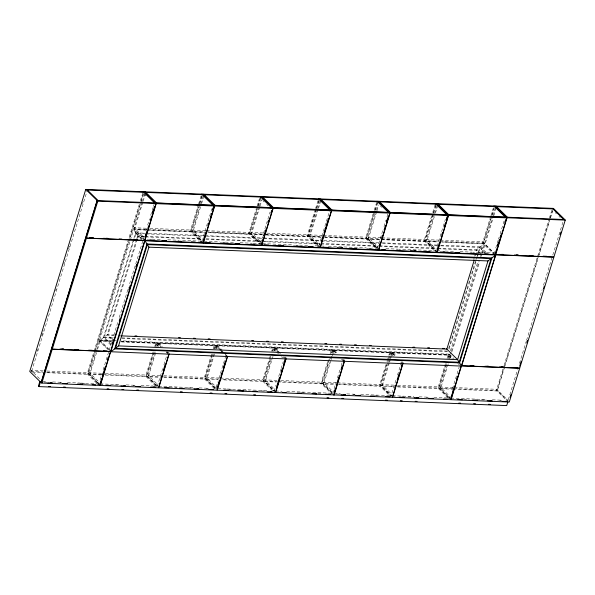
<?xml version="1.0" encoding="UTF-8"?>
<svg xmlns="http://www.w3.org/2000/svg" width="595" height="595" viewBox="0 0 595 595"><rect width="100%" height="100%" fill="white"/><g stroke="black" fill="none" stroke-linecap="round" stroke-linejoin="round"><path stroke-width="0.45" stroke-dasharray="2.98 2.23" d="M37.083 351.08L37.634 349.302M41.732 335.982L43.368 330.649M55.662 290.687L56.213 288.91M63.858 264.046L64.409 262.269M68.507 248.948L70.143 243.623M82.437 203.661L82.98 201.883M31.661 371.183L87.391 190.021M139.342 204.174L87.16 373.786L98.502 384.943L99.053 383.165M140.435 200.619L143.164 191.739M95.118 350.388L87.74 374.367L46.165 372.678M95.393 349.496L129.271 239.376M129.539 238.491L140.74 202.084M141.015 201.192L143.745 192.311M143.402 194.424L88.209 373.831L98.926 384.363L97.052 384.273M96.494 350.381L89.265 373.876L99.982 384.407M96.762 349.51L130.112 241.064M130.379 240.187L133.637 229.603L146.63 230.131M142.012 202.404L133.875 228.852L145.225 240.001M142.287 201.519L144.994 192.706M96.539 352.694L89.845 374.448L103.701 375.014M97.61 349.213L100.287 340.504L111.377 340.957M142.867 202.099L134.463 229.425L148.319 229.99M143.142 201.214L145.582 193.278M110.901 345.152L103.337 337.722L135.608 232.809L144.883 233.188M111.042 343.94L104.11 337.127L136.002 233.448L145.269 233.828M136.5 239.54L107.204 334.754L99.462 340.69L111.525 341.18M136.768 238.662L137.586 236.014L133.637 229.603M137.356 239.235L107.792 335.327L113.348 335.55M137.624 238.35L138.166 236.587L144.652 236.855M100.146 379.61L101.782 374.285M103.151 369.845L108.885 351.191M109.16 350.306L118.174 321.003M119.268 317.447L128.557 287.251M129.65 283.703L143.038 240.187M143.306 239.302L144.399 235.746M146.043 230.421L146.586 228.644M147.679 225.089L149.59 218.878M150.684 215.323L153.146 207.328M153.421 206.443L154.514 202.888M153.116 351.794L145.619 376.166L156.961 387.315M154.722 346.573L156.061 342.222L160.471 346.558M198.373 204.695L190.236 231.143L201.579 242.291M198.641 203.81L201.623 194.111M153.428 353.237L146.199 376.739L104.631 375.051M155.57 346.275L156.641 342.794L121.536 341.366M198.41 207.03L190.817 231.715L149.241 230.027M199.496 203.505L202.211 194.684M154.165 351.838L146.667 376.204L157.385 386.735M155.771 346.617L157.11 342.266L161.528 346.602M199.422 204.732L191.285 231.18L202.003 241.711M199.689 203.854L202.679 194.156M155.221 351.883L147.724 376.248L159.066 387.397M156.827 346.662L158.166 342.311L162.576 346.647M200.47 204.777L192.341 231.224L203.683 242.373M200.746 203.899L203.46 195.078M155.533 353.326L148.304 376.821L160.315 377.312M157.675 346.364L158.746 342.884L215.1 345.167L214.029 348.648M200.515 207.112L192.921 231.797L206.777 232.362M201.601 203.587L204.04 195.651M157.229 386.445L162.852 368.171M163.923 364.69L167.403 353.37L165.514 351.511M201.854 241.406L202.397 239.644M203.475 236.118L211.887 208.793M211.575 354.166L204.078 378.539L215.427 389.688M213.181 348.945L214.52 344.594L220.195 350.172M256.832 207.067L248.695 233.515L260.037 244.664M257.1 206.182L260.082 196.484M211.887 355.617L204.665 379.112L164.012 377.461M256.869 209.403L249.275 234.088L207.7 232.4M257.955 205.877L260.67 197.064M212.623 354.211L205.134 378.584L215.844 389.115M214.23 348.99L215.569 344.639L221.243 350.217M257.88 207.112L249.744 233.56L260.461 244.091M258.156 206.227L260.863 197.414M213.679 354.256L206.182 378.621L216.9 389.152M215.286 349.034L216.625 344.683L222.299 350.254M258.937 207.149L250.8 233.597L261.517 244.129M259.204 206.272L261.101 200.099M214.527 353.958L206.763 379.193L217.852 379.647M216.134 348.737L217.205 345.256L273.566 347.547L272.495 351.028M259.792 206.844L251.38 234.17L262.469 234.623M260.06 205.959L262.499 198.031M216.23 387.077L217.837 381.856M218.908 378.375L225.869 355.743L224.605 354.508M260.58 242.901L261.666 239.376M261.941 238.491L262.484 236.728M263.563 233.203L264.649 229.677M264.924 228.792L267.631 219.979M267.906 219.101L270.078 212.043M270.033 356.546L262.536 380.912L273.254 391.443M271.64 351.325L272.979 346.967L278.653 352.545M315.291 209.44L307.154 235.888L318.496 247.037M315.558 208.555L318.541 198.864M270.889 356.249L263.124 381.484L221.548 379.796M316.146 209.135L307.734 236.46L266.166 234.772M316.414 208.25L319.128 199.437M270.286 359.194L263.592 380.956L274.31 391.488M272.696 351.362L274.035 347.011L279.702 352.59M316.339 209.485L308.203 235.932L318.92 246.464M316.614 208.6L319.597 198.901M271.335 359.239L264.641 381.001L275.991 392.15M273.745 351.407L275.083 347.056L278.869 350.775M317.395 209.529L309.259 235.977L320.601 247.126M317.663 208.644L320.378 199.831M272.993 356.331L265.229 381.573L276.311 382.02M274.6 351.11L275.671 347.629L332.025 349.92L330.954 353.4M318.251 209.217L309.839 236.55L320.928 236.996M318.518 208.339L320.958 200.403M274.154 391.19L276.028 385.099M278.705 376.397L280.847 369.436M281.115 368.565L283.257 361.604M318.771 246.159L329.89 210.013M327.689 361.529L320.995 383.284L332.345 394.433M330.099 353.698L331.437 349.347L335.223 353.058M373.206 213.575L365.613 238.26L376.962 249.409M374.292 210.05L377.007 201.236M329.347 358.621L321.583 383.857L280.007 382.169M374.605 211.508L366.2 238.833L324.625 237.145M374.872 210.623L377.587 201.809M329.28 359.834L322.051 383.329L332.136 393.243M331.422 352.865L332.493 349.384L336.272 353.103M374.262 213.62L366.669 238.305L376.754 248.219M375.341 210.095L378.056 201.281M329.526 362.481L323.1 383.373L334.45 394.522M330.597 359.001L332.203 353.78M332.471 352.909L333.542 349.429L337.328 353.147M375.311 213.664L367.717 238.35L379.067 249.498M376.397 210.139L378.026 204.844M330.917 360.444L323.687 383.946L337.543 384.504M331.184 359.573L331.988 356.963M332.255 356.093L334.13 350.001L390.484 352.292L388.609 358.383M376.709 211.589L368.298 238.922L424.659 241.213L433.063 213.88M376.977 210.712L378.606 205.424M332.612 393.563L336.093 382.25M337.432 377.899L339.842 370.068M341.18 365.717L342.787 360.496L341.523 359.254M377.23 248.532L382.927 230.02M384.013 226.494L385.91 220.321M386.995 216.796L388.349 212.385M385.887 364.772L379.461 385.657L390.803 396.813L396.426 378.532M386.958 361.291L388.565 356.07M388.832 355.2L389.904 351.719L394.314 356.055M431.665 215.948L424.071 240.633L435.421 251.789L435.964 250.026M432.751 212.422L435.466 203.609M386.735 364.475L380.041 386.229L338.466 384.548M433.339 212.995L436.046 204.182M387.471 363.076L380.51 385.701L391.227 396.233M387.739 362.206L388.542 359.596M388.81 358.726L389.613 356.115M389.881 355.245L390.952 351.764L395.363 356.1M433.264 214.23L425.128 240.678L435.845 251.209M433.532 213.352L436.247 204.531M388.528 363.114L381.566 385.746L392.908 396.895M388.795 362.243L389.599 359.633M389.866 358.763L390.67 356.152M390.93 355.282L392.001 351.801L396.419 356.137M434.313 214.274L426.176 240.722L436.894 251.254M434.588 213.389L437.295 204.576M389.375 362.824L382.146 386.319L393.236 386.772M389.643 361.953L390.446 359.343M390.714 358.473L392.588 352.374L448.942 354.665L447.871 358.145M434.357 216.61L426.764 241.295L437.846 241.749M435.443 213.084L437.883 205.149M397.497 375.051L401.246 362.868L399.989 361.626M437.05 246.494L445.454 219.168M473.665 259.48L474.483 256.839M474.751 255.954L476.654 249.781L484.397 243.846L441.713 242.113M475.606 255.649L477.235 250.354L439.251 248.814M448.675 348.425L475.658 260.699M475.933 259.814L476.751 257.159M477.026 256.274L477.845 253.611M478.112 252.726L479.748 247.408L438.054 245.72M449.061 349.079L475.911 261.8M477.54 256.512L480.522 246.813L440.657 245.2M445.417 363.664L437.92 388.037L449.262 399.186M447.024 358.443L448.362 354.092L452.773 358.428M490.667 216.565L482.53 243.013L493.88 254.162M490.942 215.68L493.924 205.982M445.729 365.107L438.5 388.609L396.924 386.921M490.711 218.9L483.118 243.586L441.542 241.897M491.797 215.375L494.505 206.554M446.466 363.709L438.969 388.074L449.686 398.605M447.983 358.77L449.411 354.137L120.956 340.794M450.445 350.775L477.763 261.971M479.949 254.868L494.162 208.674M447.128 365.033L440.025 388.119L451.367 399.267M449.039 358.815L451.04 352.285M451.226 351.712L478.975 261.48M480.455 256.69L481.273 254.02M481.548 253.135L492.749 216.721M493.024 215.836L495.754 206.956M448.258 363.828L440.605 388.691L454.461 389.256M449.894 358.495L450.988 354.947M452.081 351.392L479.674 261.703M481.31 256.371L482.136 253.708M482.404 252.823L492.786 219.072M493.88 215.524L496.342 207.529M449.53 398.315L450.065 396.575M452.475 388.743L459.169 366.981M494.147 253.277L494.69 251.514M495.776 247.989L498.216 240.053M498.491 239.175L499.034 237.412M500.12 233.887L504.188 220.663M502.939 369.093L496.379 390.409L507.728 401.558M504.024 365.546L549.103 219.012M549.378 218.127L552.383 208.354M538.49 255.999L496.959 390.982L455.391 389.294M538.765 255.106L549.966 218.7M550.234 217.807L552.971 208.927M508.145 400.978L497.427 390.454L504.53 367.36M504.805 366.475L550.159 219.057M550.435 218.172L552.614 211.061M508.271 399.781L517.561 369.592M519.472 363.374L526.3 341.173M526.575 340.281L542.149 289.661M543.518 285.221L552.532 255.917M552.8 255.032L563.182 221.28M146.229 228.227L134.217 227.744L144.302 237.65M149.925 228.376L190.571 230.027L201.921 241.183L182.524 240.395M205.61 230.637L192.676 230.116L202.136 239.406M206.539 230.674L249.037 232.407L260.379 243.556L252.994 243.251M263.146 232.98L251.142 232.489L261.227 242.403M266.843 233.128L307.496 234.78L318.838 245.928L314.22 245.742M322.535 235.389L309.601 234.861L319.686 244.776M323.457 235.427L365.955 237.152L377.304 248.301L371.756 248.078M380.993 237.762L368.06 237.234L378.145 247.148M381.916 237.799L424.413 239.525L435.763 250.674L398.806 249.179M439.452 240.135L426.518 239.614L435.971 248.903M440.374 240.172L482.872 241.897L494.222 253.054L472.973 252.183M146.809 229.38L132.826 228.807L143.722 239.517M147.738 229.417L205.275 231.753M206.197 231.79L263.734 234.125M264.656 234.162L322.192 236.498M323.115 236.535L380.651 238.87M381.573 238.907L439.11 241.25M440.032 241.287L483.586 243.05L494.482 253.76M147.553 230.168L204.159 232.466M207.871 232.623L262.618 234.846M266.329 234.995L321.077 237.219M324.788 237.368L380.465 239.629M381.395 239.666L438.002 241.964M148.586 233.337L204.219 235.598M205.149 235.635L262.633 237.97M263.563 238.007L320.117 240.306M323.829 240.454L378.532 242.678M382.243 242.827L436.946 245.043M146.199 233.865L202.716 236.163M206.42 236.312L262.938 238.602M263.868 238.64L320.385 240.938M321.315 240.975L378.755 243.31M382.466 243.459L437.132 245.675M144.064 236.275L137.586 236.014L141.365 239.733M144.994 236.312L202.434 238.647M206.138 238.796L260.796 241.02M264.5 241.168L320.088 243.422M321.01 243.467L378.45 245.795M379.379 245.832L436.819 248.167M437.741 248.204L476.654 249.781L479.801 252.882M145.582 236.892L202.092 239.183M205.796 239.331L261.384 241.592M262.306 241.63L319.746 243.965M320.668 244.002L378.108 246.33M379.037 246.367L435.547 248.665M152.03 239.153L161.275 239.532M167.738 239.792L178.827 240.239M204.025 241.265L219.733 241.905M225.274 242.128L234.512 242.507M240.053 242.73L252.064 243.214M262.484 243.638L292.971 244.88M299.441 245.14L307.756 245.475M320.943 246.01L324.639 246.166M328.336 246.315L366.215 247.855M385.872 248.65L397.884 249.141M437.868 250.763L439.712 250.837M445.253 251.06L454.498 251.44M460.039 251.663L472.051 252.146M114.619 335.052L107.204 334.754L112.247 339.708M104.11 337.127L113.377 337.506M121.715 337.841L447.856 351.087M103.337 337.722L112.604 338.094M121.878 338.473L447.321 351.69M112.641 340.459L98.651 339.894L109.547 350.596M113.563 340.496L116.337 340.608M120.807 341.552L450.222 354.932M111.369 341.53L99.365 341.047L108.818 350.336M121.536 341.947L155.719 343.33L158.872 346.431M43.152 370.878L31.141 370.387L40.601 379.684M46.849 371.027L87.502 372.678L98.844 383.827M101.611 373.251L89.607 372.767L99.06 382.057M105.308 373.4L145.961 375.051L157.303 386.207M160.077 375.624L148.066 375.14L158.151 385.047M163.766 375.78L204.42 377.423L215.769 388.58L213.917 388.505M219.458 378.041L206.525 377.513L216.61 387.427M220.381 378.078L262.878 379.803L274.228 390.952M276.995 380.376L264.983 379.885L275.068 389.799M280.691 380.525L321.337 382.176L332.687 393.325M336.376 382.786L323.442 382.258L332.903 391.555M337.305 382.823L379.803 384.548L391.146 395.697M393.912 385.121L381.901 384.638L391.993 394.545M397.609 385.27L438.262 386.921L449.604 398.07M453.301 387.531L440.367 387.01L449.82 396.3M454.223 387.568L496.721 389.294L508.063 400.45M30.799 371.503L42.81 371.987M46.507 372.143L102.199 374.404M103.121 374.441L159.735 376.739M163.432 376.888L219.116 379.149M222.813 379.298L277.575 381.521M278.497 381.559L335.111 383.857M338.808 384.006L393.57 386.229M397.267 386.386L452.959 388.647M453.881 388.684L497.427 390.454M32.309 372.113L45.242 372.641M42.49 381.544L47.288 381.7M52.65 381.953L62.133 382.302M67.436 382.555L79.767 383.016M80.37 383.076L99.253 383.812M100.183 383.849L120.592 384.675M126.162 384.906L135.444 385.277M141.008 385.508L153.071 385.999M154.001 386.036L157.712 386.185M158.642 386.222L193.591 387.68M199.139 387.903L208.376 388.275M217.874 388.661L226.383 388.974M227.305 389.011L267.207 390.632M272.778 390.856L274.63 390.93M275.559 390.967L282.06 391.235M286.693 391.421L333.096 393.302M334.018 393.347L340.333 393.637M346.803 393.897L355.118 394.24M360.659 394.463L391.555 395.682M392.484 395.72L413.822 396.582M419.118 396.835L428.668 397.185M433.904 397.438L450.013 398.055M450.943 398.092L486.822 399.587M492.363 399.81L501.6 400.182M44.156 382.124L46.946 382.235M59.931 382.764L61.791 382.838M82.207 383.671L84.988 383.782M99.834 384.385L103.545 384.534M114.686 384.987L120.25 385.21M133.243 385.738L135.095 385.813M169.434 387.211L176.856 387.509M187.99 387.962L193.561 388.193M206.547 388.714L208.406 388.795M228.822 389.621L231.604 389.732M243.667 390.223L249.231 390.454M261.294 390.937L266.865 391.168M301.196 392.559L304.908 392.715M317.901 393.236L322.542 393.429M336.458 393.994L340.169 394.143M353.162 394.671L355.022 394.745M374.508 395.541L378.219 395.69M392.135 396.255L395.846 396.404M407.91 396.895L413.48 397.118M426.474 397.646L428.326 397.72M447.812 398.516L449.671 398.59M463.587 399.156L469.157 399.379M481.221 399.87L486.784 400.1M499.778 400.621L501.63 400.703M555.195 212.564L556.459 213.806M558.98 216.283L560.237 217.517M480.522 246.813L486.829 253.009M479.748 247.408L485.423 252.987M380.443 206.063L381.707 207.298M449.411 354.137L454.007 358.651M457.815 363.381L459.704 365.241M451.174 358.302L448.02 355.2L391.666 352.917L394.812 356.011M262.893 200.694L264.158 201.936M266.679 204.412L267.936 205.654M402.094 361.715L403.351 362.957M401.037 361.671L402.302 362.913M393.34 356.546L389.561 352.828L333.2 350.537L335.721 353.021M343.627 359.343L344.892 360.577M342.579 359.298L343.836 360.54M334.249 353.549L331.095 350.455L274.741 348.164L277.895 351.266M144.711 194.706L145.976 195.948M285.169 356.97L286.433 358.205M284.12 356.926L285.377 358.16M278.527 351.883L280.416 353.742M283.064 356.881L284.328 358.123M275.79 351.176L272.636 348.082L216.283 345.792L219.436 348.893M276.422 351.801L278.943 354.278M281.465 356.755L282.722 357.989M135.608 232.809L142.547 239.621M136.002 233.448L142.309 239.644M221.875 350.834L223.14 352.069M225.661 354.553L226.918 355.788M220.068 349.51L222.589 351.987M225.111 354.464L226.368 355.706M220.827 350.79L222.084 352.032M217.331 348.804L214.178 345.71L157.824 343.419L160.977 346.513M167.619 351.6L169.508 353.46M166.57 351.556L168.459 353.415M166.645 352.091L167.909 353.333M99.707 339.931L111.049 351.087"/><path stroke-width="0.89" d="M41.1 382.607L97.104 200.56L564.781 219.548L553.439 208.399L85.754 189.411L29.75 371.459L41.1 382.607L42.148 382.652M39.865 381.402L38.444 386.029L39.025 386.601L506.702 405.589L507.892 401.737M39.025 386.601L40.445 381.975M97.223 200.56L85.866 237.464L86.454 238.037L144.674 240.402L156.031 203.505L97.803 201.14L85.754 189.411M41.836 383.061L52.241 349.243L51.653 348.67L41.248 382.488L41.836 383.061L100.064 385.426L110.462 351.608L52.241 349.243M52.278 349.124L86.409 238.164L85.829 237.591L51.691 348.551L52.278 349.124L110.506 351.489L144.637 240.529L144.057 239.956M86.454 238.037L97.803 201.14M102.563 375.214L103.381 372.552M112.12 344.133L113.489 339.693M119.231 321.047L120.049 318.377M128.788 289.958L130.156 285.518M135.891 266.872L136.709 264.21M145.455 235.791L146.824 231.351M152.558 212.698L153.391 209.983M100.258 383.091L101.619 378.658M102.712 375.11L105.166 367.13M107.353 360.034L108.171 357.379M145.403 236.341L146.214 233.709M147.828 228.458L148.638 225.832M150.252 220.574L151.599 216.193M152.677 212.69L154.566 206.562M168.891 354.107L158.523 387.806L100.295 385.441L110.663 351.742L110.075 351.169M155.645 203.059L213.865 205.424L214.453 205.996L203.133 242.782L144.912 240.417L156.225 203.631L144.213 191.783M144.979 240.759L110.811 351.838L118.554 345.903L148.929 247.163L144.979 240.759L495.739 255.002L461.571 366.081L110.663 351.742M203.178 240.573L204.531 236.163M212.668 209.715L213.479 207.067M160.903 378.368L161.721 375.713M163.357 370.387L165.261 364.185M204.405 236.959L205.751 232.586M207.908 225.579L208.711 222.946M210.333 217.696L211.679 213.315M212.757 209.812L214.103 205.431L272.332 207.796L272.912 208.369L261.599 245.155L203.371 242.79L202.783 242.217M169.121 354.114L158.753 387.814L216.982 390.179L227.35 356.479L226.762 355.907M203.371 242.79L214.683 206.011L214.103 205.431M218.618 382.771L219.421 380.16M263.801 235.895L264.619 233.247M216.907 388.728L218.811 382.518M220.998 375.423L221.816 372.767M223.452 367.442L225.364 361.239M261.517 243.712L262.864 239.331M263.942 235.828L265.824 229.7M267.981 222.694L268.791 220.068M270.948 213.062L271.751 210.437M227.58 356.494L217.212 390.186L275.44 392.551L285.808 358.852L285.221 358.279M261.83 245.162L273.142 208.384L272.562 207.811L330.79 210.176L331.37 210.749L320.058 247.527L261.83 245.162L261.25 244.59M276.459 387.553L279.486 377.312M281.093 372.477L281.896 369.48M283.547 364.497L285.459 358.294L286.039 358.867L275.678 392.559L333.899 394.924L344.267 361.232L343.687 360.659M321.59 240.834L322.936 236.453M324.015 232.95L325.904 226.821M326.439 225.066L328.328 218.938M320.288 247.535L331.608 210.756L331.021 210.184L389.249 212.549L389.829 213.122L378.517 249.9L320.288 247.535L319.708 246.962M341.158 369.242L341.961 366.632M386.423 222.128L387.233 219.481M334.1 392.588L335.461 388.156M336.554 384.608L339.009 376.628M341.188 369.532L342.006 366.87M379.246 245.832L380.056 243.206M381.67 237.955L382.481 235.322M384.095 230.072L385.441 225.691M386.519 222.188L388.401 216.059M402.726 363.605L392.365 397.296L334.137 394.931L344.505 361.239L343.917 360.667M378.747 249.907L390.067 213.129L389.48 212.556L447.708 214.921L448.295 215.494L436.975 252.273L378.747 249.907L378.167 249.335M437.013 250.064L438.374 245.661M446.51 219.213L447.321 216.565M394.738 387.866L395.556 385.21M397.192 379.885L399.104 373.682M401.29 366.587L402.108 363.924M438.783 244.709L439.593 242.076M441.743 235.07L442.554 232.444M444.168 227.193L445.521 222.813M446.592 219.31L447.946 214.929L506.166 217.294L506.754 217.867L495.434 254.645L437.213 252.287L436.626 251.707M402.964 363.612L392.596 397.311L450.824 399.669L461.185 365.977M437.213 252.287L448.526 215.502L447.946 214.929M474.252 260.052L446.86 349.094L120.763 335.855M495.739 255.002L487.997 260.937L457.622 359.67L461.571 366.081M452.46 392.261L453.264 389.651M497.643 245.385L498.461 242.745M500.038 237.598L500.856 234.936M450.742 398.241L452.074 393.905M453.673 388.706L454.476 386.103M456.61 379.164L457.406 376.561M495.36 253.21L496.706 248.814M497.792 245.296L499.681 239.145M504.82 222.456L505.631 219.815M495.635 254.779L461.497 365.739L519.725 368.104L553.856 257.144L495.635 254.779L495.047 254.206M564.67 219.548L565.25 220.12L553.9 257.025L495.672 254.66L507.022 217.755L494.973 206.026M510.146 397.163L510.964 394.5M519.703 366.081L521.071 361.641M526.806 342.988L527.631 340.325M543.473 288.82L544.291 286.15M560.14 234.646L560.959 231.983M87.391 190.021L143.745 192.311M145.849 192.401L202.211 194.684M204.316 194.773L260.67 197.064M262.774 197.146L319.128 199.437M321.233 199.518L377.587 201.809M379.692 201.891L436.046 204.182M438.151 204.271L494.505 206.554M496.609 206.643L552.971 208.927M507.022 217.755L565.25 220.12M156.225 203.631L214.453 205.996M214.683 206.011L272.912 208.369M273.142 208.384L331.37 210.749M331.608 210.756L389.829 213.122M390.067 213.129L448.295 215.494M448.526 215.502L506.754 217.867M91.414 237.695L93.259 237.769M106.2 238.29L108.045 238.364M149.873 240.068L151.718 240.142M164.659 240.67L166.511 240.744M179.445 241.265L181.297 241.339M223.118 243.043L224.97 243.117M237.911 243.638L239.755 243.719M252.697 244.24L254.541 244.314M296.37 246.018L298.214 246.092M311.155 246.613L313.007 246.687M340.965 247.825L342.809 247.899M369.614 248.993L371.466 249.067M414.209 250.8L416.061 250.874M443.096 251.975L444.948 252.049M457.882 252.578L459.734 252.652M501.555 254.348L503.407 254.422M516.341 254.95L518.193 255.024M531.134 255.545L532.979 255.627M89.525 237.74L93.222 237.888M103.389 238.305L108.007 238.491M119.104 238.945L121.871 239.056M133.89 239.54L137.586 239.696M147.069 240.075L151.688 240.268M161.855 240.678L166.474 240.863M176.633 241.28L181.252 241.466M191.419 241.875L195.115 242.031M205.535 242.455L210.154 242.641M220.314 243.05L224.932 243.236M235.092 243.653L239.718 243.838M249.878 244.255L254.496 244.441M263.994 244.828L268.613 245.014M278.772 245.423L283.391 245.616M293.558 246.025L298.177 246.211M308.336 246.628L312.955 246.813M323.375 247.237L327.994 247.423M337.231 247.803L342.779 248.026M352.017 248.398L356.636 248.591M366.795 249L371.414 249.186M381.834 249.61L385.53 249.759M396.62 250.212L400.316 250.361M410.476 250.77L416.017 251.001M425.254 251.373L429.88 251.559M440.293 251.983L444.919 252.176M455.078 252.585L459.697 252.771M469.857 253.187L473.553 253.336M484.642 253.782L488.339 253.939M499.674 254.392L503.37 254.548M514.459 254.995L518.156 255.143M529.245 255.597L532.942 255.746M543.109 256.162L546.805 256.311M86.409 238.164L144.637 240.529M148.929 247.163L487.997 260.937M134.998 335.885L136.85 335.959M178.545 337.648L180.397 337.722M193.36 338.25L195.22 338.324M208.183 338.853L210.042 338.927M251.73 340.623L253.582 340.697M266.553 341.225L268.404 341.299M281.375 341.828L283.227 341.902M324.915 343.598L326.767 343.672M339.738 344.193L341.589 344.274M354.561 344.795L356.412 344.877M369.383 345.397L371.235 345.472M412.923 347.168L414.774 347.242M427.745 347.77L429.597 347.844M442.568 348.373L444.42 348.447M118.554 345.903L457.622 359.67L446.272 348.521M61.858 348.96L63.71 349.034M76.651 349.562L78.495 349.637M472.006 365.62L473.851 365.694M486.792 366.215L488.644 366.289M501.578 366.817L503.43 366.892M59.976 349.012L63.672 349.161M74.762 349.607L78.458 349.763M88.625 350.172L92.322 350.321M103.411 350.775L107.107 350.924M470.117 365.665L473.813 365.813M484.903 366.267L488.599 366.416M499.696 366.87L503.392 367.018M513.559 367.427L517.256 367.576M50.493 382.868L52.345 382.942M65.279 383.47L67.131 383.544M80.072 384.065L81.917 384.139M123.745 385.843L125.59 385.917M138.531 386.438L140.375 386.519M153.317 387.04L155.169 387.114M196.99 388.818L198.834 388.892M211.775 389.413L213.627 389.487M241.585 390.625L243.437 390.699M270.234 391.793L272.086 391.867M314.837 393.6L316.681 393.674M343.717 394.775L345.569 394.849M358.502 395.37L360.354 395.452M402.175 397.148L404.027 397.222M416.969 397.75L418.813 397.824M431.754 398.345L433.599 398.419M475.427 400.123L477.272 400.197M490.213 400.725L492.065 400.799M504.999 401.32L506.851 401.394M47.689 382.875L52.308 383.068M62.475 383.478L67.094 383.663M77.253 384.08L81.872 384.266M92.039 384.675L95.736 384.831M106.155 385.248L110.774 385.441M120.934 385.85L125.552 386.036M135.712 386.453L140.338 386.638M150.498 387.055L155.117 387.241M164.614 387.628L169.233 387.814M179.392 388.223L184.011 388.416M194.178 388.825L198.797 389.011M208.957 389.428L213.575 389.613M223.995 390.037L228.614 390.223M237.851 390.603L243.4 390.826M252.637 391.198L257.256 391.384M267.415 391.8L272.034 391.986M282.454 392.41L286.15 392.559M297.24 393.012L300.936 393.161M312.018 393.607L316.637 393.801M325.874 394.173L330.5 394.359M340.913 394.782L345.539 394.968M355.698 395.385L360.317 395.571M370.477 395.987L374.173 396.136M385.262 396.582L389.881 396.776M399.379 397.155L403.998 397.348M414.157 397.757L418.776 397.943M428.943 398.36L433.562 398.546M443.721 398.962L447.418 399.111M457.838 399.535L462.456 399.721M472.616 400.13L477.235 400.323M487.402 400.732L492.02 400.918M502.18 401.335L506.799 401.521M48.649 386.445L50.501 386.519M63.494 387.048L65.353 387.122M107.107 388.818L108.967 388.892M121.953 389.42L123.812 389.494M136.805 390.022L138.657 390.097M180.419 391.793L182.271 391.867M210.109 392.998L211.969 393.072M224.955 393.6L226.814 393.674M253.723 394.768L255.575 394.842M327.027 397.743L328.886 397.824M341.88 398.353L343.732 398.427M385.493 400.123L387.345 400.197M400.338 400.725L402.19 400.799M415.184 401.328L417.043 401.402M458.797 403.098L460.649 403.172M473.642 403.7L475.502 403.774M488.488 404.303L490.347 404.377M552.383 208.354L563.733 219.51M496.029 206.071L507.379 217.22M493.924 205.982L505.274 217.13M495.085 254.087L495.672 254.66M437.57 203.691L448.913 214.847M436.514 203.654L447.864 214.802M435.466 203.609L446.808 214.758M436.395 251.7L436.975 252.273M379.112 201.318L390.454 212.475M378.056 201.281L389.405 212.43M377.007 201.236L388.349 212.385M377.937 249.327L378.517 249.9M320.646 198.946L331.995 210.095M319.597 198.901L330.946 210.057M318.541 198.864L329.89 210.013M319.47 246.955L320.058 247.527M262.187 196.573L273.536 207.722M261.138 196.529L272.48 207.677M260.082 196.484L271.432 207.64M261.012 244.582L261.599 245.155M203.728 194.201L215.078 205.349M202.679 194.156L214.022 205.305M201.623 194.111L212.973 205.26M202.553 242.202L203.133 242.782M145.269 191.828L156.611 202.977M143.164 191.739L154.514 202.888M333.55 394.359L334.137 394.931M333.319 394.351L333.899 394.924M144.325 239.845L144.912 240.417M144.094 239.83L144.674 240.402M86.811 189.448L98.153 200.604M275.091 391.986L275.678 392.559M99.715 384.868L100.295 385.441M99.477 384.853L100.064 385.426M146.958 243.957L114.679 348.871L459.593 362.876L491.872 257.97L146.958 243.957M147.352 244.605L115.452 348.276L459.199 362.236L491.098 258.557L147.352 244.605M461.46 365.865L451.055 399.684L509.283 402.049L519.688 368.231L461.46 365.865"/></g></svg>
